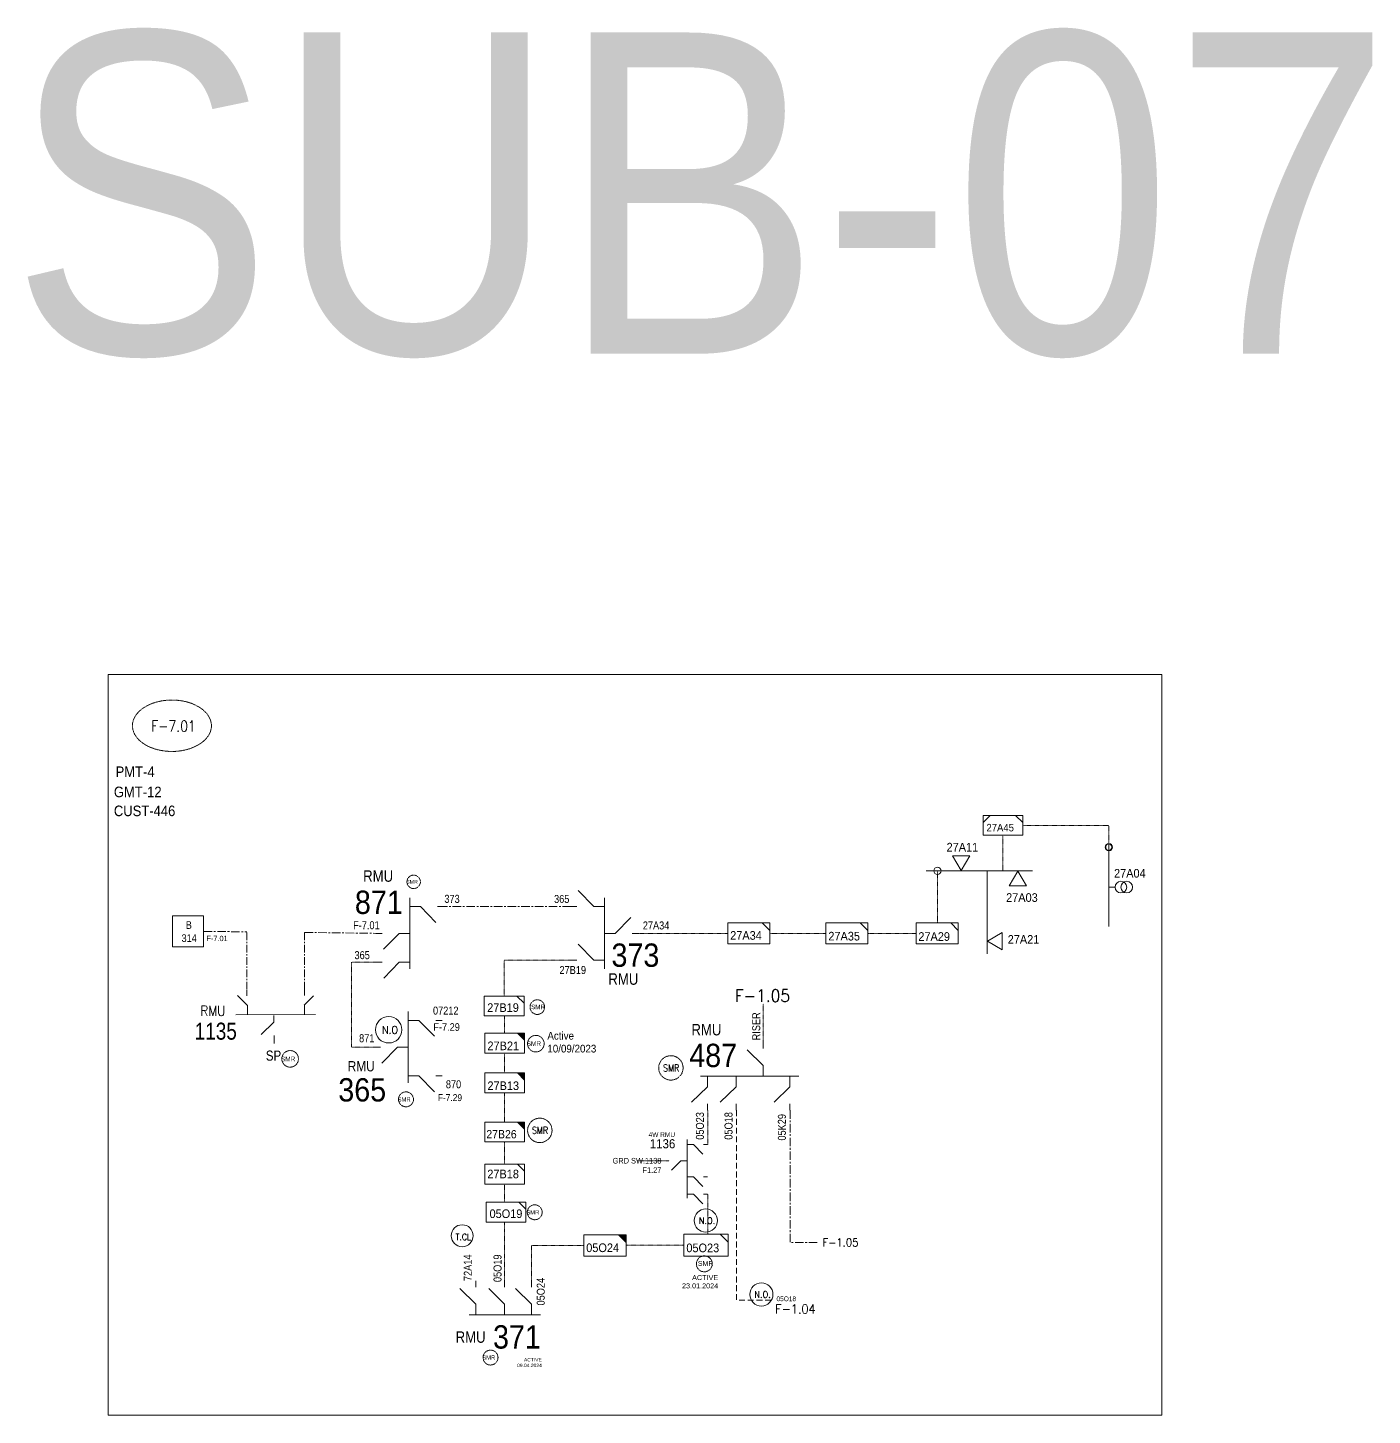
# Model space of a CAD drawing. Header units: metres. Extents: x 65984 to 144644, y -19036 to 23726.
# Drawn here: x 99722 to 100808, y 14619 to 15740 of the extents above; entities that cross this region are included whole.
import ezdxf
from ezdxf.enums import TextEntityAlignment as Align

# ---------------------------------------------------------------- set-up
doc = ezdxf.new("R2010")
doc.units = ezdxf.units.M
doc.header["$MEASUREMENT"] = 0
for name, pattern in [('( Center )', [2, 1.25, -0.25, 0.25, -0.25]), ('( Hidden )', [0.375, 0.25, -0.125]), ('DGN Style 3', [0.013877, 0, -0.013877])]:
    doc.linetypes.add(name, pattern=pattern)
doc.layers.get('0').update_dxf_attribs({"color": 95, "lineweight": 40})
for name, color, linetype, lineweight in [('d_eos', 111, 'Continuous', 40), ('d_eos no', 121, 'Continuous', 40), ('d_oh branch', 94, 'Continuous', 40), ('d_switch', 95, 'Continuous', 40), ('d_tf', 1, 'Continuous', 40), ('d_tf no', 6, 'Continuous', 40), ('d_tf_200', 1, 'Continuous', 40), ('d_ug cable', 95, 'Continuous', 40), ('d_ug main line', 95, 'Continuous', 40), ('d_unit sub', 7, 'Continuous', 40), ('FDR  1  05', 172, 'Continuous', 40), ('FDR  2  09', 20, 'Continuous', 40), ('fedr no', 95, 'Continuous', 40), ('GRID STATION  04', 7, 'Continuous', 40), ('Level 37', 7, 'Continuous', 0), ('O H MAIN FEEDER', 4, 'Continuous', 100), ('SW N O', 114, 'Continuous', 30)]:
    doc.layers.add(name, color=color, linetype=linetype, lineweight=lineweight)
doc.styles.add('NASKHF', font='naskhf.shx', dxfattribs={"height": 8})
doc.styles.get("Standard").update_dxf_attribs({"font": 'txt.shx'})
doc.styles.add('Style-Arial', font='arial.ttf')
doc.styles.add('Style-ENGINEERING', font='ENGINEERING.shx')
doc.styles.add('Style-msdefault', font='msdefault.shx')
doc.styles.add('Style-simplex', font='simplex.shx')
doc.styles.add('Style-STANDARD', font='STANDARD.shx')

# ---------------------------------------------------------------- blocks, each defined once
blk = doc.blocks.new('TF_8')
at = {"color": 0, "linetype": 'ByBlock', "lineweight": -2}
blk.add_line((6.3, 4.95), (9.9, 1.35), dxfattribs=at)
blk.add_3dface([(-10.1, 4.95), (9.9, 4.95), (9.9, -5.05), (-10.1, -5.05)], dxfattribs=at)
blk = doc.blocks.new('TFU_108')
at = {"layer": 'd_tf_200', "color": 234, "linetype": 'Continuous', "lineweight": 13}
blk.add_line((0, 10), (0, 0), dxfattribs=at)
for centre in [(0, 30), (0, 20)]:
    blk.add_circle(centre, 10, dxfattribs=at)
blk = doc.blocks.new('exist.us-1000kva')
at = {"color": 0, "linetype": 'ByBlock', "lineweight": -2, "flags": 128}
blk.add_lwpolyline([(40, 12.9), (32.8, 20), (40, 20)], close=True, dxfattribs=at)
at = {"color": 0, "linetype": 'ByBlock', "lineweight": -2, "extrusion": (0, 0, -1)}
blk.add_solid([(-40, 12.9), (-32.8, 20), (-40, 20)], dxfattribs=at)
at = {"color": 0, "linetype": 'ByBlock', "lineweight": -2, "xscale": 2, "yscale": 2}
blk.add_blockref('TF_8', (20.2, 10.1), dxfattribs=at)
blk = doc.blocks.new('TF_6')
at = {"layer": 'd_unit sub', "color": 2, "linetype": 'Continuous', "lineweight": 13}
blk.add_line((6.3, 4.95), (9.9, 1.35), dxfattribs=at)
at = {"layer": 'd_unit sub', "color": 2, "linetype": 'Continuous', "lineweight": 13, "flags": 128}
blk.add_lwpolyline([(-10.1, 4.95), (9.9, 4.95), (9.9, -5.05), (-10.1, -5.05)], close=True, dxfattribs=at)
blk = doc.blocks.new('TF_7')
at = {"layer": 'd_unit sub', "color": 2, "linetype": 'Continuous', "lineweight": 13}
blk.add_line((6.3, 4.95), (9.9, 1.35), dxfattribs=at)
at = {"layer": 'd_unit sub', "color": 2, "linetype": 'Continuous', "lineweight": 13, "flags": 128}
blk.add_lwpolyline([(-10.1, 4.95), (9.9, 4.95), (9.9, -5.05), (-10.1, -5.05)], close=True, dxfattribs=at)
blk = doc.blocks.new('*U893')
at = {"layer": 'SW N O', "color": 3, "lineweight": 13}
blk.add_circle((0, 0), 16.8, dxfattribs=at)
at = {"layer": 'SW N O', "color": 3, "lineweight": 13, "style": 'Style-STANDARD'}
blk.add_text('N.O.', height=9.6, dxfattribs=at).set_placement((1.7, -0.2), align=Align.MIDDLE_CENTER)
blk = doc.blocks.new('TRA1_1188')
at = {"layer": 'd_tf', "color": 234, "linetype": 'Continuous', "lineweight": 13, "ltscale": 0.000487918, "flags": 128}
blk.add_lwpolyline([(10, -17), (0, 0), (-10, -17)], close=True, dxfattribs=at)
blk = doc.blocks.new('TRA1_1187')
at = {"layer": 'd_tf', "color": 234, "linetype": 'Continuous', "lineweight": 13, "ltscale": 0.000487918, "xscale": 1.000046566207833, "yscale": 1.000046566207833, "zscale": 1.000046566207833, "rotation": 180}
blk.add_blockref('TRA1_1188', (0, 0), dxfattribs=at)
blk = doc.blocks.new('TRA1_1190')
at = {"layer": 'd_tf', "color": 234, "linetype": 'Continuous', "lineweight": 13, "ltscale": 0.000493958, "extrusion": (0, 0, -1), "flags": 128}
blk.add_lwpolyline([(-10.1, -17), (-0.1, 0), (9.9, -17)], close=True, dxfattribs=at)
blk = doc.blocks.new('TRA1_1189')
at = {"layer": 'd_tf', "color": 234, "linetype": 'Continuous', "lineweight": 13, "ltscale": 0.000493958, "xscale": 1.000046566207833, "yscale": 1.000046566207833, "zscale": 1.000046566207833, "rotation": 180}
blk.add_blockref('TRA1_1190', (0, 0), dxfattribs=at)
blk = doc.blocks.new('*U3052')
at = {"layer": 'd_unit sub', "color": 234, "linetype": 'Continuous', "lineweight": 13, "flags": 128}
for points in [[(-9.48, 1.38), (-6.07, 4.73), (-9.48, 4.73)], [(9.49, 1.32), (6.02, 4.73), (9.5, 4.73)]]:
    blk.add_lwpolyline(points, close=True, dxfattribs=at)
at = {"layer": 'd_unit sub', "color": 234, "linetype": 'Continuous', "lineweight": 13, "xscale": 0.9486633457507601, "yscale": 0.9486633457507601, "zscale": 0.4761648633917042, "rotation": 359.9999999999999}
blk.add_blockref('TF_8', (0.1, 0.04), dxfattribs=at)
blk = doc.blocks.new('*U3776')
at = {"layer": 'SW N O', "color": 1, "lineweight": 13}
blk.add_circle((0, 0), 16.8, dxfattribs=at)
at = {"layer": 'SW N O', "color": 1, "lineweight": 13, "insert": (1.7, -1.8), "char_height": 9.6, "attachment_point": 5, "line_spacing_factor": 0.6, "style": 'Style-STANDARD'}
blk.add_mtext('T.CL', dxfattribs=at)
blk = doc.blocks.new('*U4060')
at = {"layer": 'd_eos', "color": 2, "linetype": 'Continuous', "lineweight": 13, "ltscale": 1.179398}
for p, q in [((14.5, 11.8), (1.6, 24.4)), ((14.5, 3.2), (14.5, 11.8)), ((-36, 3.2), (43.3, 3.2)), ((-30.4, 3.2), (-30.4, -5.4)), ((-7.2, 3.2), (-7.2, -5.4)), ((36.2, 3.2), (36.2, -5.4)), ((-30.4, -5.4), (-43.3, -17.9)), ((-7.2, -5.4), (-20.1, -17.9)), ((36.2, -5.4), (23.3, -17.9)), ((-30.4, -19.1), (-30.4, -24.3)), ((-7.2, -19.1), (-7.2, -24.3)), ((36.2, -19.1), (36.2, -24.3))]:
    blk.add_line(p, q, dxfattribs=at)
blk = doc.blocks.new('*U4061')
at = {"layer": 'd_eos', "color": 7, "linetype": 'Continuous', "lineweight": 13, "ltscale": 0.707639}
for p, q in [((14.5, 11.8), (1.6, 24.4)), ((-36, 3.2), (43.3, 3.2)), ((-30.4, 3.2), (-30.4, -5.4)), ((-7.2, 3.2), (-7.2, -5.4)), ((14.5, 3.2), (14.5, 11.8)), ((36.2, 3.2), (36.2, -5.4)), ((-30.4, -5.4), (-43.3, -17.9)), ((-7.2, -5.4), (-20.1, -17.9)), ((36.2, -5.4), (23.3, -17.9)), ((-30.4, -19.1), (-30.4, -24.3)), ((-7.2, -19.1), (-7.2, -24.3)), ((36.2, -19.1), (36.2, -24.3))]:
    blk.add_line(p, q, dxfattribs=at)
blk = doc.blocks.new('*U4250')
at = {"layer": 'SW N O', "color": 3, "lineweight": 13, "ltscale": 0.426762}
blk.add_circle((0, 0), 16.8, dxfattribs=at)
at = {"layer": 'SW N O', "color": 3, "lineweight": 13, "style": 'Style-STANDARD'}
blk.add_text('N.O', height=9.6, dxfattribs=at).set_placement((1.7, -0.2), align=Align.MIDDLE_CENTER)

msp = doc.modelspace()

# ---------------------------------------------------------------- linework, layer by layer
at = {"layer": 'd_eos', "color": 7, "linetype": 'Continuous', "lineweight": 13, "ltscale": 1.179398}
for p, q in [((100179.2, 15029.8), (100166.6, 15042.7)), ((100187.8, 14979.3), (100187.8, 15036.9)), ((100052.8, 15029.8), (100058.1, 15029.8)), ((100165.4, 15029.8), (100160.2, 15029.8)), ((100187.8, 15029.8), (100179.2, 15029.8)), ((100196.4, 15008.1), (100208.9, 15021)), ((100187.8, 15008.1), (100196.4, 15008.1)), ((100210.1, 15008.1), (100215.3, 15008.1)), ((100179.2, 14986.4), (100166.6, 14999.4)), ((100165.4, 14986.4), (100160.2, 14986.4)), ((100187.8, 14986.4), (100179.2, 14986.4)), ((100029.2, 14887.3), (100029.2, 14945)), ((100029.2, 14937.8), (100037.8, 14937.8)), ((100037.8, 14937.8), (100050.3, 14924.9)), ((100051.5, 14937.8), (100056.7, 14937.8)), ((100316, 14915.1), (100316, 14920.3)), ((100006.8, 14916.2), (100001.6, 14916.2)), ((100029.2, 14916.2), (100020.6, 14916.2)), ((100029.2, 14893), (100037.8, 14893)), ((100037.8, 14893), (100050.3, 14880)), ((100051.5, 14893), (100056.7, 14893)), ((100083.9, 14708.5), (100071, 14721.1)), ((100083.9, 14722.3), (100083.9, 14727.5)), ((100107.1, 14708.5), (100094.2, 14721.1)), ((100107.1, 14722.3), (100107.1, 14727.5)), ((100128.8, 14708.5), (100115.9, 14721.1)), ((100128.8, 14722.3), (100128.8, 14727.5)), ((100083.9, 14699.9), (100083.9, 14708.5)), ((100107.1, 14699.9), (100107.1, 14708.5)), ((100128.8, 14699.9), (100128.8, 14708.5)), ((100078.3, 14699.9), (100136, 14699.9))]:
    msp.add_line(p, q, dxfattribs=at)
at = {"layer": 'd_eos', "color": 2, "linetype": 'Continuous', "lineweight": 13, "ltscale": 1.179398}
for p, q in [((100030.5, 14979.3), (100030.5, 15036.9)), ((100030.5, 15029.8), (100039.1, 15029.8)), ((100039.1, 15029.8), (100051.6, 15016.9)), ((100008.2, 15008.1), (100002.9, 15008.1)), ((100021.9, 15008.1), (100009.3, 14995.2)), ((100030.5, 15008.1), (100021.9, 15008.1)), ((100008.2, 14984.9), (100002.9, 14984.9)), ((100021.9, 14984.9), (100009.4, 14972)), ((100030.5, 14984.9), (100021.9, 14984.9)), ((100020.6, 14916.2), (100008, 14903.2))]:
    msp.add_line(p, q, dxfattribs=at)
at = {"layer": 'd_eos', "color": 2, "linetype": 'Continuous', "lineweight": 13, "ltscale": 1.201971}
for p, q in [((99945.4, 14957.8), (99945.4, 14963.1)), ((99945.1, 14950.2), (99952.7, 14957.6)), ((99945.3, 14950.1), (99945.3, 14942.5))]:
    msp.add_line(p, q, dxfattribs=at)
at = {"layer": 'd_eos', "color": 2, "linetype": 'Continuous', "lineweight": 13, "ltscale": 1.483915}
for p, q in [((99899.3, 14949.9), (99891.2, 14957.8)), ((99954.2, 14942.5), (99889.9, 14942.4)), ((99899.4, 14942.5), (99899.3, 14949.8)), ((99920.6, 14941.7), (99920.6, 14936.3)), ((99920.7, 14936.3), (99910.5, 14926.4)), ((99920.8, 14925.7), (99920.8, 14919.1))]:
    msp.add_line(p, q, dxfattribs=at)
at = {"layer": 'd_eos', "color": 7, "linetype": 'Continuous', "lineweight": 13, "ltscale": 1.483915}
msp.add_line((99898.9, 14957.5), (99898.9, 14962.3), dxfattribs=at)
at = {"layer": 'd_oh branch', "color": 234, "linetype": 'Continuous', "lineweight": 13}
for p, q in [((100595.3, 15013.7), (100595.3, 15077.8)), ((100533.5, 15058.7), (100447.6, 15058.7)), ((100496.8, 14991.5), (100496.8, 15058.7))]:
    msp.add_line(p, q, dxfattribs=at)
for centre in [(100595.3, 15077.7), (100456.7, 15058.6)]:
    msp.add_circle(centre, 2.92, dxfattribs=at)
at = {"layer": 'd_ug cable', "color": 234, "linetype": 'DGN Style 3', "lineweight": 13}
for p, q in [((100509.6, 15087.3), (100509.6, 15058.7)), ((100215.3, 15008.1), (100287.3, 15008.1)), ((100321.2, 15008.1), (100366.6, 15008.1)), ((100400.5, 15008.1), (100439.7, 15008.1)), ((100107.1, 14927.5), (100107.1, 14941.4)), ((100107.1, 14895.3), (100107.1, 14911.4)), ((100107.1, 14855.3), (100107.1, 14879.2)), ((100107.1, 14821.8), (100107.1, 14839.6)), ((100107.1, 14791.1), (100107.1, 14805.6)), ((100107.1, 14727.5), (100107.1, 14774.6))]:
    msp.add_line(p, q, dxfattribs=at)
at = {"layer": 'd_ug cable', "color": 234, "linetype": 'DGN Style 3', "lineweight": 13, "flags": 128}
for points in [[(100525.6, 15095.3), (100595.3, 15095.3), (100595.3, 15077.8)], [(100456.7, 15016.6), (100456.7, 15058.7)], [(100160.3, 14986.4), (100106.7, 14986.4), (100106.7, 14957.4)], [(100002.9, 14984.9), (99983.5, 14984.9), (99983.5, 14916.2), (100001.6, 14916.2)], [(100316, 14920.3), (100316, 14951.2)], [(100271.3, 14837.4), (100271.3, 14865.6)], [(100240, 14824.4), (100214.5, 14824.4)], [(100271.1, 14764.9), (100271.1, 14797.4)], [(100128.8, 14727.3), (100128.8, 14755.9), (100171.1, 14755.9)], [(100205.3, 14756.1), (100251.9, 14756.1)]]:
    msp.add_lwpolyline(points, dxfattribs=at)
at = {"layer": 'd_ug cable', "color": 234, "linetype": '( Hidden )', "lineweight": 13, "ltscale": 18.853035, "flags": 128}
msp.add_lwpolyline([(100294.3, 14865.2), (100294.3, 14711.8), (100324.2, 14711.8)], dxfattribs=at)
at = {"layer": 'd_ug cable', "color": 2, "linetype": 'DGN Style 3', "lineweight": 13}
for centre, radius in [((100033.6, 15049.7), 5.43), ((100133.5, 14948.5), 5.91), ((100132.3, 14919), 6.7), ((99933.8, 14906.7), 6.7), ((100241.4, 14899.4), 9.86), ((100027.4, 14874), 6.03), ((100135.5, 14848.9), 9.86), ((100131.4, 14782.8), 6.03), ((100268.4, 14741.1), 6.43), ((100095.7, 14665.4), 6.03)]:
    msp.add_circle(centre, radius, dxfattribs=at)
at = {"layer": 'd_ug main line', "color": 234, "linetype": '( Center )', "lineweight": 13, "ltscale": 5.542792}
for p, q in [((99863.9, 15009.7), (99898.8, 15009.3)), ((99945.4, 15008.8), (100002.9, 15008.1))]:
    msp.add_line(p, q, dxfattribs=at)
at = {"layer": 'd_ug main line', "color": 234, "linetype": '( Center )', "lineweight": 13, "ltscale": 4.988513}
for p, q in [((99898.8, 15008.8), (99898.8, 14961.5)), ((99945.4, 15008.8), (99945.4, 14961))]:
    msp.add_line(p, q, dxfattribs=at)
at = {"layer": 'd_ug main line', "color": 234, "linetype": '( Center )', "lineweight": 13, "ltscale": 5.542792, "flags": 128}
for points in [[(100160.7, 15029.8), (100054.5, 15029.8)], [(100337.7, 14865.2), (100337.7, 14758.3), (100360.9, 14758.3)]]:
    msp.add_lwpolyline(points, dxfattribs=at)
at = {"layer": 'FDR  2  09', "color": 234, "linetype": 'Continuous', "lineweight": 13}
for centre in [(100595, 15077.7), (100595.3, 15077.7)]:
    msp.add_circle(centre, 2.67, dxfattribs=at)
at = {"layer": 'fedr no', "color": 82, "linetype": 'DGN Style 3', "lineweight": 13, "true_color": 0x1dc70e}
msp.add_ellipse((99838.3, 15175.8), major_axis=(31.9, 0), ratio=0.651175, dxfattribs=at)
at = {"layer": 'GRID STATION  04', "color": 7, "linetype": 'Continuous', "lineweight": 13, "ltscale": 0.910117, "flags": 128}
msp.add_lwpolyline([(99863.9, 14997.1), (99863.9, 15022.3), (99838.7, 15022.3), (99838.7, 14997.1)], close=True, dxfattribs=at)
at = {"layer": 'O H MAIN FEEDER', "color": 140, "linetype": 'Continuous', "lineweight": 13, "flags": 128}
msp.add_lwpolyline([(99786.7, 15217.2), (100638, 15217.2), (100638, 14618.8), (99786.7, 14618.8)], close=True, dxfattribs=at)

# ---------------------------------------------------------------- block references
at = {"layer": 'd_eos', "color": 2, "linetype": 'Continuous', "lineweight": 13, "ltscale": 1.179398}
msp.add_blockref('*U4060', (100301.4, 14889.5), dxfattribs=at)
at = {"layer": 'd_eos', "color": 7, "linetype": 'Continuous', "lineweight": 13, "ltscale": 0.707639, "xscale": 0.6, "yscale": 0.6, "zscale": 0.6, "rotation": 90}
msp.add_blockref('*U4061', (100256.4, 14815.7), dxfattribs=at)
at = {"layer": 'd_tf', "color": 234, "linetype": 'Continuous', "lineweight": 13, "ltscale": 0.000493958, "extrusion": (0, 0, -1), "xscale": 0.6975623091654332, "yscale": 0.6975623091654332, "zscale": 0.6975623091654332, "rotation": 359.9999999999999}
msp.add_blockref('TRA1_1189', (-100475.8, 15058.8), dxfattribs=at)
at = {"layer": 'd_tf', "color": 234, "linetype": 'Continuous', "lineweight": 13, "ltscale": 0.000487918, "xscale": 0.6975623091654332, "yscale": 0.6975623091654332, "zscale": 0.6975623091654332}
for p, rotation in [((100521.7, 15058.4), 180), ((100497.2, 15001.7), 269.9999999999999)]:
    msp.add_blockref('TRA1_1187', p, dxfattribs=dict(at, rotation=rotation))
at = {"layer": 'd_tf_200', "color": 234, "linetype": 'Continuous', "lineweight": 13, "xscale": 0.4713258845712388, "yscale": 0.4713258845712388, "zscale": 0.4713258845712388, "rotation": 269.9999999999997}
msp.add_blockref('TFU_108', (100595.5, 15045.4), dxfattribs=at)
at = {"layer": 'd_unit sub', "color": 234, "linetype": 'Continuous', "lineweight": 13, "xscale": 1.689701347560955, "yscale": 1.689701347560955, "zscale": 1.689701347560955}
msp.add_blockref('*U3052', (100509.6, 15095.4), dxfattribs=at)
at = {"layer": 'd_unit sub', "color": 234, "linetype": 'Continuous', "lineweight": 13, "zscale": 0.8045764113341409, "rotation": 359.9999999999999}
for name, p, xscale, yscale in [('TF_8', (100304.5, 15008.2), 1.696358992313241, 1.696358992313241), ('TF_8', (100383.7, 15008.2), 1.696358992313241, 1.696358992313241), ('TF_8', (100456.8, 15008.2), 1.696358992313241, 1.696358992313241), ('exist.us-1000kva', (100091, 14879.2), 0.8045764113341409, 0.8045764113341409), ('TF_8', (100107.3, 14813.7), 1.609152822668282, 1.609152822668282), ('exist.us-1000kva', (100171.1, 14747.4), 0.8548949075988812, 0.8548949075988812)]:
    msp.add_blockref(name, p, dxfattribs=dict(at, xscale=xscale, yscale=yscale))
at = {"layer": 'd_unit sub', "color": 2, "linetype": 'Continuous', "lineweight": 13, "xscale": 0.8045764113341409, "yscale": 0.8045764113341409, "zscale": 0.8045764113341409, "rotation": 359.9999999999999}
for p in [(100091, 14911.4), (100091, 14839.6)]:
    msp.add_blockref('exist.us-1000kva', p, dxfattribs=at)
at = {"layer": 'd_unit sub', "color": 2, "linetype": 'Continuous', "lineweight": 13}
for name, p, xscale, yscale, zscale in [('TF_6', (100108.3, 14783), 1.609152822668282, 1.609152822668282, 1.609152822668282), ('TF_7', (100269.9, 14756.2), 1.783226279624984, 1.783226279624984, 1.783226279624984)]:
    msp.add_blockref(name, p, dxfattribs=dict(at, xscale=xscale, yscale=yscale, zscale=zscale))
at = {"layer": 'FDR  1  05', "color": 2, "linetype": 'Continuous', "lineweight": 13, "xscale": 1.609152822668282, "yscale": 1.609152822668282, "zscale": 0.8045764113341409, "rotation": 359.9999999999999}
msp.add_blockref('TF_8', (100106.8, 14949.5), dxfattribs=at)
at = {"layer": 'SW N O', "color": 3, "lineweight": 13}
for name, p, xscale, yscale, zscale in [('*U4250', (100013.4, 14930.2), 0.6355728709195221, 0.6355728709195221, 0.6355728709195221), ('*U893', (100269.6, 14776.1), 0.55629550365598, 0.55629550365598, 0.55629550365598), ('*U893', (100314.5, 14716.4), 0.55629550365598, 0.55629550365598, 0.55629550365598)]:
    msp.add_blockref(name, p, dxfattribs=dict(at, xscale=xscale, yscale=yscale, zscale=zscale))
at = {"layer": 'SW N O', "color": 1, "lineweight": 13, "xscale": 0.528084846521749, "yscale": 0.528084846521749, "zscale": 0.528084846521749}
msp.add_blockref('*U3776', (100072.8, 14763.8), dxfattribs=at)

# ---------------------------------------------------------------- texts
at = {"color": 4, "attachment_point": 9}
for s, insert, char_height in [('\\FENGINEERING;\\H1x;\\W1.09375;ACTIVE\\P23.01.2024', (100279.6, 14721.3), 3.991), ('\\FENGINEERING;\\H1x;\\W1.09375;ACTIVE\\P09.04.2024', (100137.1, 14657.7), 2.725)]:
    msp.add_mtext(s, dxfattribs=dict(at, insert=insert, char_height=char_height))
at = {"layer": 'd_eos no', "color": 7, "linetype": 'Continuous', "lineweight": 13, "style": 'Style-Arial', "width": 0.88}
for s, height, p in [('SUB-07', 259.45, (99707.3, 15735.8)), ('PMT-4', 8.55, (99792.8, 15142.9)), ('GMT-12', 8.55, (99791.4, 15126.6)), ('373', 18.85, (100193.4, 14999.9))]:
    msp.add_text(s, height=height, dxfattribs=at).set_placement(p, align=Align.TOP_LEFT)
at = {"layer": 'd_eos no', "color": 2, "linetype": 'Continuous', "lineweight": 13, "style": 'Style-Arial', "width": 0.88}
for s, height, p in [('CUST-446', 8.55, (99791.4, 15111.3)), ('871', 18.85, (99986.1, 15042.6)), ('487', 18.85, (100256.2, 14918.9)), ('365', 18.85, (99972.7, 14891.1)), ('371', 18.85, (100097.7, 14691.5))]:
    msp.add_text(s, height=height, dxfattribs=at).set_placement(p, align=Align.TOP_LEFT)
at = {"layer": 'd_eos no', "color": 2, "linetype": 'Continuous', "lineweight": 13, "ltscale": 1.011635, "style": 'Style-msdefault', "width": 0.833333}
msp.add_text('1135', height=13.73, dxfattribs=at).set_placement((99856.7, 14922.2))
at = {"layer": 'd_switch', "color": 7, "linetype": 'Continuous', "lineweight": 13, "style": 'Style-ENGINEERING', "width": 0.857143}
for s, p in [('373', (100058.4, 15039.2)), ('365', (100147, 15039.1)), ('27A34', (100218.7, 15017.7)), ('365', (99985.8, 14993.7)), ('27B19', (100151.4, 14981.7)), ('871', (99989.5, 14926.6))]:
    msp.add_text(s, height=6.47, dxfattribs=at).set_placement(p, align=Align.TOP_LEFT)
for s, rotation, p in [('F-7.01', 0.0004, (100006.1, 15017.9)), ('RISER', 90.0004, (100307.1, 14944.3))]:
    msp.add_text(s, height=6.47, rotation=rotation, dxfattribs=at).set_placement(p, align=Align.TOP_RIGHT)
at = {"layer": 'd_switch', "color": 2, "linetype": 'Continuous', "lineweight": 13, "style": 'Style-msdefault', "width": 0.9}
for s, height, p in [('F-7.01', 4.31, (99866.2, 15006.1)), ('F-7.29', 6.15, (100049.5, 14935.5)), ('F-7.29', 5.63, (100053.1, 14878.2))]:
    msp.add_text(s, height=height, dxfattribs=at).set_placement(p, align=Align.TOP_LEFT)
at = {"layer": 'd_switch', "color": 21, "linetype": 'Continuous', "lineweight": 13, "style": 'Style-ENGINEERING', "width": 0.857143}
for s, p in [('07212', (100049.2, 14948.9)), ('870', (100059.6, 14889.4))]:
    msp.add_text(s, height=6.47, dxfattribs=at).set_placement(p, align=Align.TOP_LEFT)
at = {"layer": 'd_switch', "color": 7, "linetype": 'Continuous', "lineweight": 13, "style": 'Style-ENGINEERING', "width": 0.857143}
for s, p in [('05O23', (100261.6, 14841.4)), ('05O18', (100284.7, 14841.4)), ('05K29', (100327.8, 14840.7)), ('72A14', (100074.1, 14727.2)), ('05O19', (100098.1, 14726.4)), ('05O24', (100133, 14707.5))]:
    msp.add_text(s, height=6.47, rotation=90, dxfattribs=at).set_placement(p, align=Align.TOP_LEFT)
at = {"layer": 'd_tf no', "color": 234, "linetype": 'Continuous', "lineweight": 13, "style": 'Style-msdefault', "width": 0.945946}
for s, height, p in [('27A45', 6.08, (100496.3, 15096.5)), ('27A04', 6.98, (100599.4, 15060.1)), ('27A03', 6.98, (100512.2, 15040.5)), ('27A34', 6.98, (100289.3, 15009.9)), ('27A35', 6.98, (100368.6, 15009.3)), ('27A29', 6.98, (100441.3, 15009)), ('27A21', 6.98, (100513.5, 15006.7)), ('27B13', 6.98, (100093.2, 14888.5)), ('27B18', 6.98, (100093.1, 14817.2)), ('05O24', 6.98, (100173, 14757.6)), ('05O18', 3.84, (100326.7, 14714.8))]:
    msp.add_text(s, height=height, dxfattribs=at).set_placement(p, align=Align.TOP_LEFT)
msp.add_text('27A11', height=6.98, dxfattribs=at).set_placement((100464.1, 15074.2))
at = {"layer": 'd_tf no', "color": 2, "linetype": 'Continuous', "lineweight": 13, "style": 'Style-msdefault', "width": 0.945946}
for s, height, p in [('27B19', 6.98, (100093, 14951.6)), ('27B26', 6.7, (100092.3, 14849.2)), ('05O19', 6.98, (100094.9, 14785.1))]:
    msp.add_text(s, height=height, dxfattribs=at).set_placement(p, align=Align.TOP_LEFT)
at = {"layer": 'd_tf no', "color": 1, "linetype": 'Continuous', "lineweight": 40, "style": 'Style-msdefault', "width": 0.945946}
msp.add_text('SMR', height=3.66, dxfattribs=at).set_placement((100128.5, 14950.5), align=Align.TOP_LEFT)
at = {"layer": 'd_tf no', "color": 121, "linetype": 'Continuous', "lineweight": 13, "style": 'Style-msdefault', "width": 0.945946}
for s, p in [('27B21', (100093.2, 14920.7)), ('05O23', (100253.9, 14757.5))]:
    msp.add_text(s, height=6.98, dxfattribs=at).set_placement(p, align=Align.TOP_LEFT)
at = {"layer": 'd_tf no', "color": 7, "linetype": 'Continuous', "lineweight": 13, "style": 'Style-msdefault', "width": 0.945946}
msp.add_text('4W RMU', height=3.83, dxfattribs=at).set_placement((100223.4, 14847.4), align=Align.TOP_LEFT)
at = {"layer": 'd_tf no', "color": 111, "linetype": 'Continuous', "lineweight": 13, "style": 'Style-msdefault', "width": 0.945946}
msp.add_text('1136', height=7.34, dxfattribs=at).set_placement((100224.3, 14841.8), align=Align.TOP_LEFT)
at = {"layer": 'd_tf no', "color": 121, "linetype": 'Continuous', "lineweight": 40, "insert": (100141.6, 14928.5), "char_height": 6.246, "attachment_point": 1, "style": 'NASKHF'}
msp.add_mtext('\\Fmsdefault;\\H1x;\\W0.945946;Active\\P10/09/2023', dxfattribs=at)
at = {"layer": 'd_tf no', "color": 1, "linetype": 'Continuous', "lineweight": 40, "ltscale": 1.340651, "char_height": 5.66, "width": 14.211, "attachment_point": 5, "line_spacing_factor": 1.2, "style": 'Style-STANDARD'}
for insert in [(100241.6, 14899.3), (100135.7, 14848.9)]:
    msp.add_mtext('\\H1x;\\W0.909091;SMR\\P', dxfattribs=dict(at, insert=insert))
at = {"layer": 'd_tf no', "color": 1, "lineweight": 13, "insert": (100263.2, 14743.4), "char_height": 3.973, "attachment_point": 1, "style": 'NASKHF'}
msp.add_mtext('\\Fmsdefault;\\H1x;\\W0.925;SMR\\P', dxfattribs=at)
at = {"layer": 'fedr no', "color": 6, "linetype": 'Continuous', "lineweight": 13, "style": 'Style-STANDARD', "width": 0.909091}
msp.add_text('F-7.01', height=8.89, dxfattribs=at).set_placement((99839.6, 15175.5), align=Align.MIDDLE_CENTER)
at = {"layer": 'fedr no', "color": 55, "linetype": 'Continuous', "lineweight": 40, "attachment_point": 5, "style": 'Style-STANDARD'}
for s, insert, char_height, width in [('F-1.05', (100315.3, 14957.7), 10, 61.869), ('F-1.05', (100378.4, 14758.4), 6.55, 40.479), ('F-1.04', (100342, 14704.7), 7.35, 45.484)]:
    msp.add_mtext(s, dxfattribs=dict(at, insert=insert, char_height=char_height, width=width))
at = {"layer": 'GRID STATION  04', "color": 7, "linetype": 'Continuous', "lineweight": 13, "style": 'Style-msdefault', "width": 0.888889}
for s, p in [('B', (99849.5, 15017.9)), ('314', (99846.1, 15007.3))]:
    msp.add_text(s, height=6.18, dxfattribs=at).set_placement(p, align=Align.TOP_LEFT)
at = {"layer": 'Level 37', "color": 2, "linetype": 'Continuous', "lineweight": 13, "style": 'Style-msdefault', "width": 0.86}
for p in [(100017, 15059), (100282.2, 14934.9), (100091.7, 14686.6)]:
    msp.add_text('RMU', height=9.24, rotation=0.0004, dxfattribs=at).set_placement(p, align=Align.TOP_RIGHT)
at = {"layer": 'Level 37', "color": 1, "linetype": 'Continuous', "lineweight": 13, "ltscale": 0.81, "style": 'Style-msdefault', "width": 0.86}
msp.add_text('SMR', height=3.09, rotation=359.9996, dxfattribs=at).set_placement((100037, 15048.1), align=Align.RIGHT)
at = {"layer": 'Level 37', "color": 7, "linetype": 'Continuous', "lineweight": 13, "style": 'Style-msdefault', "width": 0.86}
msp.add_text('RMU', height=9.24, rotation=0.0004, dxfattribs=at).set_placement((100215.1, 14975.8), align=Align.TOP_RIGHT)
at = {"layer": 'Level 37', "color": 2, "linetype": 'Continuous', "lineweight": 13, "ltscale": 1.053517, "style": 'Style-simplex', "width": 0.854701}
msp.add_text('RMU', height=8.17, dxfattribs=at).set_placement((99871.4, 14945.5), align=Align.MIDDLE_CENTER)
at = {"layer": 'Level 37', "color": 1, "linetype": 'Continuous', "lineweight": 13, "style": 'Style-msdefault', "width": 0.86}
for p in [(100136.5, 14917.1), (99938, 14904.7)]:
    msp.add_text('SMR', height=3.82, rotation=359.9996, dxfattribs=at).set_placement(p, align=Align.RIGHT)
at = {"layer": 'Level 37', "color": 7, "linetype": 'Continuous', "lineweight": 13, "ltscale": 1.3122, "style": 'Style-msdefault', "width": 0.857143}
msp.add_text('SP', height=8.14, rotation=359.9921, dxfattribs=at).set_placement((99926.6, 14913.4), align=Align.TOP_RIGHT)
at = {"layer": 'Level 37', "color": 2, "linetype": 'Continuous', "lineweight": 13, "ltscale": 0.9, "style": 'Style-msdefault', "width": 0.86}
msp.add_text('RMU', height=8.31, rotation=0.0004, dxfattribs=at).set_placement((100002.1, 14904.9), align=Align.TOP_RIGHT)
at = {"layer": 'Level 37', "color": 1, "linetype": 'Continuous', "lineweight": 13, "ltscale": 0.9, "style": 'Style-msdefault', "width": 0.86}
for p in [(100031.1, 14872.2), (100135.1, 14781), (100099.5, 14663.7)]:
    msp.add_text('SMR', height=3.44, rotation=359.9996, dxfattribs=at).set_placement(p, align=Align.RIGHT)
at = {"layer": 'Level 37', "color": 2, "linetype": 'Continuous', "lineweight": 13, "ltscale": 0.627271, "insert": (100233.7, 14826.7), "char_height": 4.535, "attachment_point": 3, "rotation": 0.0004, "style": 'NASKHF'}
msp.add_mtext('\\Fmsdefault;\\H1x;\\W0.86;GRD SW.1138\\PF1.27', dxfattribs=at)

doc.saveas('drawing.dxf')
